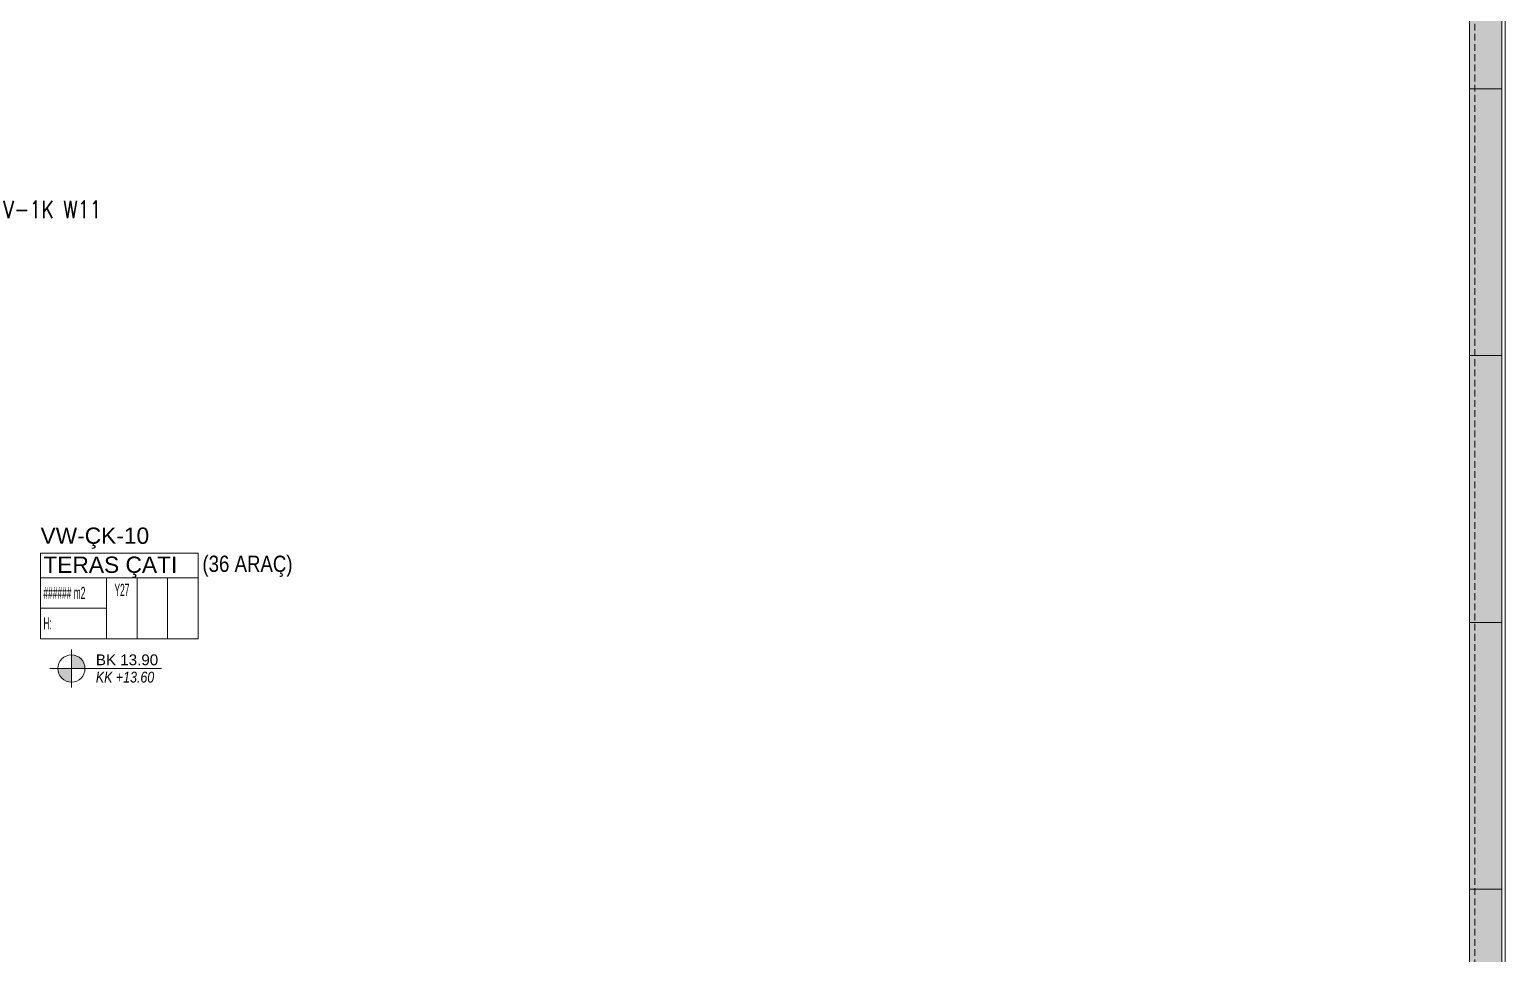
# Model space of a CAD drawing. Extents: x -1073 to 35213, y -1180 to 6950.
# Drawn here: x 32596 to 33954, y 2412 to 3264 of the extents above; entities that cross this region are included whole.
import ezdxf
from ezdxf.enums import TextEntityAlignment as Align

# ---------------------------------------------------------------- set-up
doc = ezdxf.new("R2010")
doc.units = 0
doc.header["$LTSCALE"] = 25
doc.linetypes.add('HIDDEN', pattern=[0.375, 0.25, -0.125])
doc.layers.get('0').update_dxf_attribs({"color": 9, "lineweight": 9})
for name, color, linetype, lineweight in [('05G', 8, 'Continuous', 9), ('06A', 9, 'Continuous', 9), ('06D', 9, 'Continuous', 9), ('15', 9, 'Continuous', 9), ('21', 9, 'Continuous', 9), ('21_MAHAL', 9, 'Continuous', 9), ('E-YAZI', 7, 'Continuous', 30)]:
    doc.layers.add(name, color=color, linetype=linetype, lineweight=lineweight)
doc.styles.add('Arial', font='arial.ttf', dxfattribs={"height": 2.5})
doc.styles.add('E-YAZI', font='txttw.shx')
doc.styles.add('MuuM_TEXT-ITALIC', font='ARIALNI.TTF')
doc.styles.add('MuuM_TEXT-STANDART', font='ARIALN.TTF')

# ---------------------------------------------------------------- blocks, each defined once
blk = doc.blocks.new('0_elevationtarget-p-bk')
h = blk.add_hatch(color=254)
h.paths.add_polyline_path([(2.5, 0, 0.414214), (0, 2.5), (0, 0)])
h.paths.add_polyline_path([(0, 0), (-2.5, 0, 0.414214), (0, -2.5)])
blk.add_line((0, -3.5), (0, 3.5))
blk.add_lwpolyline([(16.6, 0), (-4, 0)])
blk.add_circle((0, 0), 2.5)
at = {"style": 'Arial'}
blk.add_attdef('BITMISKOT', text='', height=2, dxfattribs=at).set_placement((4.5, 0), align=Align.BOTTOM_LEFT)
at = {"style": 'MuuM_TEXT-ITALIC'}
blk.add_attdef('FINISHINGFLOORLEVEL', text='', height=2, dxfattribs=at).set_placement((4.5, -0.59), align=Align.TOP_LEFT)
blk = doc.blocks.new('0_roomno2')
blk.add_lwpolyline([(19.38, -10.5), (0, -10.5), (0, 0), (19.38, 0)], close=True)
for points in [[(0, -3), (19.38, -3)], [(8.12, -3), (8.12, -10.5)], [(11.88, -3), (11.88, -10.5)], [(15.62, -3), (15.62, -10.5)], [(0, -6.75), (8.12, -6.75)]]:
    blk.add_lwpolyline(points)
at = {"style": 'MuuM_TEXT-STANDART', "width": 0.6}
blk.add_text('H:', height=1.5, dxfattribs=at).set_placement((0.35, -8.61), align=Align.MIDDLE_LEFT)
at = {"style": 'Arial'}
blk.add_attdef('ODANO', (0, 1.17), '', height=2, dxfattribs=at)
blk.add_attdef('MEKANADI', text='', height=2, dxfattribs=at).set_placement((0.35, -3), align=Align.BOTTOM_LEFT)
at = {"style": 'MuuM_TEXT-STANDART', "width": 0.6}
for tag, p in [('M2', (0.35, -4.88)), ('TEMIZTAVANYUKSEKLIGI', (1.8, -8.61))]:
    blk.add_attdef(tag, text='', height=1.5, dxfattribs=at).set_placement(p, align=Align.MIDDLE_LEFT)
for tag, p in [('YER01', (10, -4.5)), ('TAVAN01', (13.75, -4.5)), ('DUVAR01', (17.5, -4.5)), ('YER02', (10, -6.75)), ('TAVAN02', (13.75, -6.75)), ('DUVAR02', (17.5, -6.75)), ('YER03', (10, -9)), ('TAVAN03', (13.75, -9)), ('DUVAR03', (17.5, -9))]:
    blk.add_attdef(tag, text='', height=1.5, dxfattribs=at).set_placement(p, align=Align.MIDDLE_CENTER)

msp = doc.modelspace()

# ---------------------------------------------------------------- hatches: boundary and pattern name
at = {"layer": '05G'}
h = msp.add_hatch(color=253, dxfattribs=at)
h.dxf.hatch_style = 1
h.paths.add_polyline_path([(33952.84, 212.5), (33922.84, 212.5), (33922.84, 3992.5), (33952.84, 3992.5)])

# ---------------------------------------------------------------- linework, layer by layer
at = {"layer": '06A'}
for points in [[(33922.84, 237.5), (32475.84, 237.5), (32475.84, 337.5), (31687.84, 337.5), (31687.84, 312.5), (32450.84, 312.5), (32450.84, 212.5), (33952.84, 212.5), (33952.84, 3992.5), (32450.84, 3992.5), (32450.84, 3907.5), (32475.84, 3907.5), (32475.84, 3967.5), (33922.84, 3967.5)], [(33922.84, 212.5), (33922.84, 3968.5)], [(33952.84, 3968.5), (33952.84, 236.54)], [(33952.84, 3209.5), (33922.84, 3209.5)], [(33952.84, 2963.5), (33922.84, 2963.5)], [(33952.84, 2717.5), (33922.84, 2717.5)], [(33952.84, 2471.5), (33922.84, 2471.5)]]:
    msp.add_lwpolyline(points, dxfattribs=at)
at = {"layer": '06D', "linetype": 'HIDDEN'}
msp.add_lwpolyline([(33922.84, 3972.5), (33927.84, 3972.5), (33927.84, 232.5), (32470.84, 232.5), (32470.84, 332.5), (31687.84, 332.5)], dxfattribs=at)
at = {"layer": '15'}
msp.add_lwpolyline([(32447.84, 3907.5), (32447.84, 3995.5), (33955.84, 3995.5), (33955.84, 209.5), (32447.84, 209.5), (32447.84, 309.49), (31687.84, 309.5), (31687.84, 312.5), (32450.84, 312.5), (32450.84, 212.5), (33952.84, 212.5), (33952.84, 3992.5), (32450.84, 3992.5), (32450.84, 3907.5)], close=True, dxfattribs=at)

# ---------------------------------------------------------------- block references
at = {"layer": '21', "xscale": 5, "yscale": 5, "zscale": 5}
msp.add_blockref('0_elevationtarget-p-bk', (32634.38, 2675), dxfattribs=at).add_auto_attribs({'BITMISKOT': 'BK 13.90', 'FINISHINGFLOORLEVEL': 'KK +13.60'})
at = {"layer": '21_MAHAL'}
ref = msp.add_blockref('0_roomno2', (32605.92, 2781.18), dxfattribs=dict(at, xscale=7.5, yscale=7.5, zscale=7.5))
ref.add_attrib('ODANO', 'VW-ÇK-10', (32605.92, 2789.96), dxfattribs={"layer": '0', "height": 15, "style": 'Arial'})
ref.add_attrib('MEKANADI', 'TERAS ÇATI', dxfattribs={"layer": '0', "height": 15, "style": 'Arial'}).set_placement((32608.54, 2758.68), align=Align.BOTTOM_LEFT)
ref.add_attrib('M2', '###### m2', dxfattribs={"layer": '0', "height": 11.25, "style": 'MuuM_TEXT-STANDART', "width": 0.6}).set_placement((32608.54, 2744.62), align=Align.MIDDLE_LEFT)
ref.add_attrib('YER01', 'Y27', dxfattribs={"layer": '0', "height": 11.25, "style": 'MuuM_TEXT-STANDART', "width": 0.6}).set_placement((32680.92, 2747.43), align=Align.MIDDLE_CENTER)

# ---------------------------------------------------------------- texts
at = {"layer": '21', "style": 'MuuM_TEXT-STANDART'}
msp.add_text('(36 ARAÇ)', height=15, dxfattribs=at).set_placement((32755.12, 2759.54), align=Align.BOTTOM_LEFT)
at = {"layer": 'E-YAZI', "color": 6, "style": 'E-YAZI', "width": 0.8}
msp.add_text('V-1K W11', height=16, dxfattribs=at).set_placement((32571.54, 3090.24))

doc.saveas('drawing.dxf')
